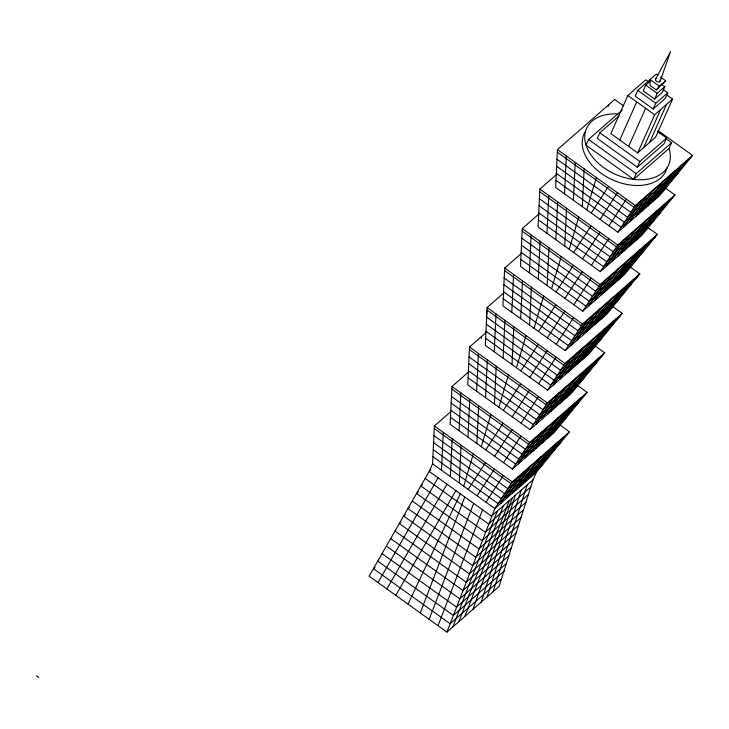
<?xml version="1.0" encoding="UTF-8"?>
<svg xmlns="http://www.w3.org/2000/svg" width="729" height="729" viewBox="0 0 729 729"><rect width="100%" height="100%" fill="white"/><g stroke="black" fill="none" stroke-linecap="round" stroke-linejoin="round"><path stroke-width="1.09" d="M560.61 425.408L569.504 431.805L536.517 472.11L533.118 479.728L499.019 586.535L446.941 632.089L369.111 576.156L429.19 471.426L432.589 463.808L434.384 425.982L450.54 411.849M441.482 470.196L443.278 432.37M468.118 372.373L451.962 386.498L450.167 424.324L512.423 469.066L554.095 432.625L587.082 392.32L578.188 385.933M450.376 476.593L452.171 438.767M459.06 430.721L460.856 392.895M459.27 482.981L461.065 445.155M486.544 332.142L469.54 347.022L467.745 384.848L530.001 429.591L571.673 393.15L604.66 352.845L595.766 346.448M467.954 437.108L469.749 399.282M476.638 391.236L478.434 353.41M481.359 338.311L481.441 336.607M476.848 443.505L478.643 405.679M504.122 292.666L487.118 307.538L485.323 345.364L547.579 390.106L589.251 353.665L622.238 313.361L613.344 306.973M485.532 397.633L487.327 359.807M494.216 351.752L496.012 313.926M494.426 404.021L496.221 366.195M521.7 253.182L504.696 268.053L502.901 305.879L565.157 350.631L606.829 314.181L639.816 273.876L630.922 267.488M503.11 358.149L504.905 320.323M511.794 312.276L513.59 274.45M512.004 364.536L513.799 326.71M539.278 213.697L522.274 228.578L520.479 266.404L582.735 311.146L624.407 274.705L657.394 234.401L648.5 228.004M520.688 318.664L522.483 280.838M529.372 272.792L531.168 234.966M529.582 325.061L531.377 287.235M556.856 174.222L539.852 189.093L538.057 226.919L600.313 271.662L641.985 235.221L674.972 194.916L666.078 188.529M538.266 279.189L540.061 241.363M546.95 233.316L548.746 195.49M547.16 285.577L548.955 247.751M623.614 105.896L614.72 99.508L557.43 149.609L555.635 187.435L617.891 232.187L659.563 195.746L692.55 155.432L658.005 130.609M555.844 239.704L557.639 201.878M564.528 193.832L566.324 156.006M564.738 246.092L566.533 208.266M573.422 200.22L575.217 162.394M582.316 206.617L584.111 168.791M463.717 486.179L473.294 453.948M481.295 446.695L490.872 414.464M498.873 407.219L508.45 374.988M516.451 367.735L526.028 335.504M534.029 328.25L543.606 296.02M551.607 288.775L561.184 256.544M569.185 249.291L578.762 217.06M586.763 209.815L596.34 177.575M481.167 602.154L515.266 495.346M487.118 596.942L521.217 490.143M493.068 591.738L527.167 484.94M608.177 106.452L608.77 104.712M472.984 609.307L512.287 497.953M660.192 81.056L670.58 51.568L655.59 79.06M420.259 612.907L464.774 496.996M429.153 619.304L473.668 503.393M438.047 625.692L482.562 509.781M446.941 632.089L494.845 508.55L512.214 481.915L569.504 431.805M452.891 626.876L497.406 510.965M458.842 621.673L503.356 505.762M464.801 616.47L509.316 500.559M622.284 109.979L588.576 139.458L586.034 145.171L633.647 179.389L669.04 148.443L671.582 142.72L666.087 138.774M619.094 115.911L599.839 132.751L597.297 138.464L637.319 167.233L664.101 143.804L666.652 138.082L657.549 131.548M648.482 81.776L645.776 79.825L627.842 95.517L610.875 133.626L637.675 152.89L655.617 137.207L672.585 99.089L666.361 94.615M649.785 79.862L637.747 90.387L635.205 96.11L653.184 109.031L665.222 98.506L667.764 92.783L663.272 89.558M619.768 140.023L636.736 101.905M650.851 80.637L645.739 85.111L643.197 90.824L654.651 99.053L662.315 92.355L664.866 86.633L661.34 84.099M628.662 146.411L645.63 108.302M654.651 99.053L657.203 93.339L664.866 86.633M653.184 109.031L655.736 103.308L667.764 92.783M637.675 152.89L654.651 114.781L672.585 99.089M643.634 147.686L660.602 109.578M637.319 167.233L639.862 161.51L666.652 138.082M649.585 142.483L666.552 104.365M633.647 179.389L636.198 173.675L671.582 142.72M408.021 604.122L460.327 493.797M378.005 582.544L438.083 477.823M386.899 588.941L446.977 484.211M395.792 595.329L455.871 490.608M591.21 213.005L608.578 186.369M573.632 252.489L591 225.853M600.104 219.402L617.472 192.757M556.054 291.974L573.422 265.329M582.526 258.877L599.894 232.241M538.476 331.449L555.844 304.813M608.997 225.79L626.366 199.154M564.948 298.361L582.316 271.726M520.898 370.933L538.266 344.288M591.419 265.274L608.788 238.629M547.37 337.846L564.738 311.201M617.891 232.187L635.26 205.542L692.55 155.432M503.32 410.409L520.688 383.773M623.851 226.974L641.21 200.338M573.841 304.758L591.21 278.113M629.801 221.771L647.161 195.135M529.792 377.321L547.16 350.685M635.752 216.568L653.12 189.923M600.313 271.662L617.682 245.026L674.972 194.916M485.742 449.893L503.11 423.257M606.273 266.459L623.632 239.823M556.263 344.234L573.632 317.598M612.223 261.255L629.583 234.61M512.214 416.806L529.582 390.17M618.174 256.043L635.542 229.407M582.735 311.146L600.104 284.51L657.394 234.401M468.164 489.378L485.532 462.733M588.695 305.943L606.054 279.298M538.685 383.718L556.054 357.073M594.645 300.731L612.005 274.095M494.636 456.29L512.004 429.645M600.596 295.527L617.964 268.892M565.157 350.631L582.526 323.986L639.816 273.876M571.117 345.418L588.476 318.783M521.107 423.194L538.476 396.558M577.067 340.215L594.427 313.579M477.058 495.766L494.426 469.13M583.018 335.012L600.386 308.367M547.579 390.106L564.948 363.47L622.238 313.361M553.539 384.903L570.898 358.267M503.529 462.678L520.898 436.042M559.489 379.7L576.849 353.055M565.44 374.487L582.808 347.851M530.001 429.591L547.37 402.946L604.66 352.845M535.961 424.387L553.32 397.742M485.951 502.163L503.32 475.518M541.911 419.175L559.271 392.539M547.862 413.972L565.23 387.336M512.423 469.066L529.792 442.43L587.082 392.32M518.383 463.863L535.742 437.227M524.333 458.659L541.693 432.015M530.284 453.456L547.643 426.811M500.805 503.347L518.164 476.702M506.755 498.144L524.115 471.499M512.706 492.932L530.065 466.296M638.732 213.962L663.9 180.491M621.154 253.446L646.322 219.976M603.576 292.921L628.744 259.451M585.998 332.406L611.166 298.936M568.42 371.89L593.588 338.411M550.842 411.366L576.01 377.895M533.264 450.85L558.432 417.38M515.685 490.335L540.854 456.855M641.702 211.364L674.689 171.051M647.653 206.152L680.649 165.847M653.612 200.949L686.6 160.644M624.124 250.84L657.111 210.535M630.075 245.637L663.071 205.332M636.034 240.433L669.022 200.12M606.546 290.324L639.533 250.02M612.497 285.112L645.493 244.807M618.456 279.909L651.444 239.604M588.968 329.8L621.955 289.495M594.919 324.596L627.915 284.292M600.878 319.393L633.865 279.089M571.39 369.284L604.377 328.979M577.341 364.081L610.337 323.776M583.3 358.868L616.287 318.564M553.812 408.769L586.799 368.464M559.763 403.556L592.759 363.252M565.722 398.353L598.709 358.048M536.234 448.244L569.221 407.939M542.185 443.041L575.181 402.736M548.144 437.837L581.131 397.533M518.656 487.728L551.643 447.424M524.607 482.525L557.603 442.211M530.566 477.313L563.553 437.008M658.005 75.269L656.3 74.048L650.04 79.534L650.095 85.457L656.337 89.94L659.399 86.259L665.659 80.773L660.556 77.11M665.659 80.773L656.337 89.94M503.976 277.895L578.115 330.756L631.432 284.119M690.317 158.157L634.084 207.346L557.311 152.17M684.166 165.674L630.849 212.312L556.974 159.223M678.016 173.192L627.614 217.278L556.637 166.276M468.82 356.855L542.959 409.716L596.276 363.078M671.865 180.71L624.37 222.245L556.3 173.329M665.714 188.228L621.135 227.22L555.963 180.382M672.739 197.641L616.506 246.821L539.733 191.654M666.588 205.159L613.271 251.797L539.396 198.707M660.438 212.677L610.036 256.763L539.059 205.76M451.242 396.339L525.381 449.201L578.698 402.563M654.287 220.185L606.792 261.729L538.722 212.813M648.136 227.703L603.557 266.696L538.385 219.866M655.161 237.125L598.928 286.306L522.155 231.129M649.01 244.634L595.693 291.272L521.818 238.183M642.86 252.152L592.458 296.238L521.481 245.236M636.709 259.67L589.214 301.214L521.144 252.289M630.558 267.188L585.979 306.18L520.807 259.351M637.583 276.601L581.35 325.79L504.577 270.614M625.282 291.636L574.871 335.723L503.903 284.72M619.131 299.154L571.636 340.689L503.566 291.773M612.98 306.672L568.401 345.655L503.229 298.826M430.894 469.941L429.19 471.426L491.455 516.178L533.118 479.728M422.565 484.448L420.87 485.942L485.286 532.234L528.397 494.526M418.255 491.966L416.551 493.46L482.088 540.554L525.946 502.199M563.772 365.265L620.005 316.085M613.854 323.603L560.537 370.241L486.398 316.96L486.999 310.044L563.79 365.229M607.704 331.121L557.293 375.207L486.325 324.205M601.553 338.63L554.058 380.173L485.988 331.258M409.625 507.001L407.93 508.496L475.7 557.193L521.053 517.526M595.402 346.147L550.823 385.14L485.651 338.311M405.315 514.528L403.611 516.014L472.501 565.522L518.601 525.199M401.005 522.046L399.301 523.531L469.312 573.841L516.159 532.863M602.427 355.561L546.194 404.75L469.421 349.574M590.125 370.596L539.715 414.683L468.747 363.68M583.975 378.114L536.48 419.658L468.41 370.733M577.824 385.632L533.245 424.624L468.073 377.786M375.125 567.153L373.421 568.638L450.139 623.769L501.47 578.862M584.849 395.045L528.616 444.234L451.843 389.058M572.547 410.081L522.137 454.167L451.169 403.164M566.397 417.599L518.902 459.133L450.832 410.217M560.246 425.107L515.667 464.1L450.495 417.27M567.271 434.53L511.038 483.71L434.265 428.534M561.12 442.047L507.803 488.676L433.928 435.587M554.969 449.556L504.559 493.651L433.591 442.649M548.819 457.074L501.324 498.618L433.254 449.702M542.668 464.592L498.089 503.584L432.917 456.755M536.517 472.11L494.845 508.55L432.589 463.808M530.849 486.863L488.485 523.914L425.18 478.424M523.504 509.863L478.898 548.873L412.24 500.978M513.708 540.535L466.113 582.161L394.99 531.049M511.266 548.199L462.915 590.481L390.671 538.567M508.815 555.862L459.726 598.801L386.361 546.085M506.363 563.535L456.527 607.12L382.051 553.603M504.295 570.871L453.329 615.44L377.74 561.12M650.04 79.534L659.399 86.259M645.739 85.111L657.203 93.339M637.747 90.387L655.736 103.308M627.842 95.517L654.651 114.781M599.839 132.751L639.862 161.51M588.576 139.458L636.198 173.675M557.43 149.609L635.26 205.542M539.852 189.093L617.682 245.026M522.274 228.578L600.104 284.51M504.696 268.053L582.526 323.986M487.118 307.538L564.948 363.47M469.54 347.022L547.37 402.946M451.962 386.498L529.792 442.43M434.384 425.982L512.214 481.915M36.45 675.838L38.673 677.432M667.181 167.415A44.916 30.053 24 0 1 613.344 180.227A44.916 30.053 24 0 1 585.241 131.849M669.04 148.443A44.916 30.053 24 0 1 638.048 179.744A44.916 30.053 24 0 1 586.034 145.171A44.916 30.053 24 0 1 617.026 113.87M658.223 131.758A44.916 30.053 24 0 1 659.745 133.307M660.1 80.053A2.515 1.686 24 0 1 658.861 81.985A2.515 1.686 24 0 1 655.772 80.564A2.515 1.686 24 0 1 656.492 78.395"/></g></svg>
